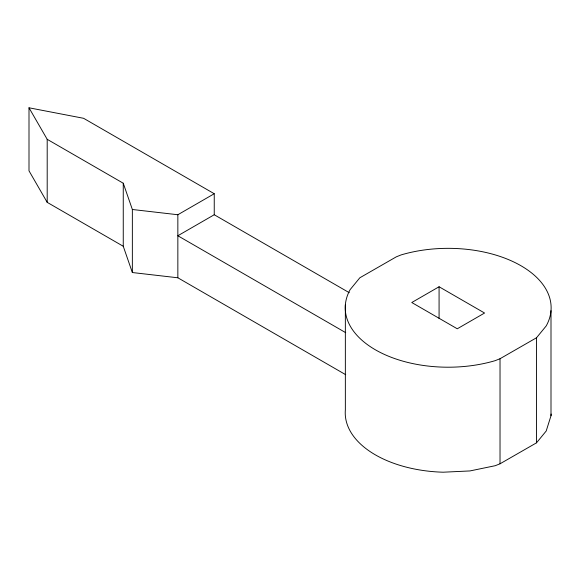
<?xml version="1.0" encoding="UTF-8"?>
<svg xmlns="http://www.w3.org/2000/svg" width="580" height="580" viewBox="0 0 580 580"><rect width="100%" height="100%" fill="white"/><g stroke="black" fill="none" stroke-linecap="round" stroke-linejoin="round"><path stroke-width="0.87" d="M551.101 414.026A102.95 59.435 0 0 1 551 415.744L546.201 431.005L536.514 442.83L500.025 463.79L495.24 465.704L469.938 470.938L443.156 472.207A102.95 59.435 0 0 1 345.354 409.944L345.354 304.877M536.514 337.763L546.201 325.938A102.95 59.435 0 0 0 514.757 262.443A102.95 59.435 0 0 0 401.113 254.91L396.328 256.824L359.832 277.784L350.153 289.608A102.95 59.435 0 0 0 381.596 353.104A102.95 59.435 0 0 0 495.24 360.637L500.025 358.723L536.514 337.763L536.514 442.83M214.245 193.727L83.593 118.298L29 107.793L47.197 139.316L123.257 183.222L132.356 209.489L177.85 214.745L214.245 193.727L214.245 214.745L349.24 292.683M214.245 214.745L177.85 235.755L345.716 332.673M439.075 286.759L411.778 302.521L457.272 328.787L484.575 313.026L439.075 286.759L439.075 318.464M123.257 183.222L123.257 246.268L132.356 272.535L177.85 277.784L345.716 374.702M29 107.793L29 170.832L47.197 202.355L123.257 246.268M551 310.67L551 415.744M500.025 358.723L500.025 463.79M177.85 214.745L177.85 277.784M132.356 209.489L132.356 272.535M47.197 139.316L47.197 202.355"/></g></svg>
